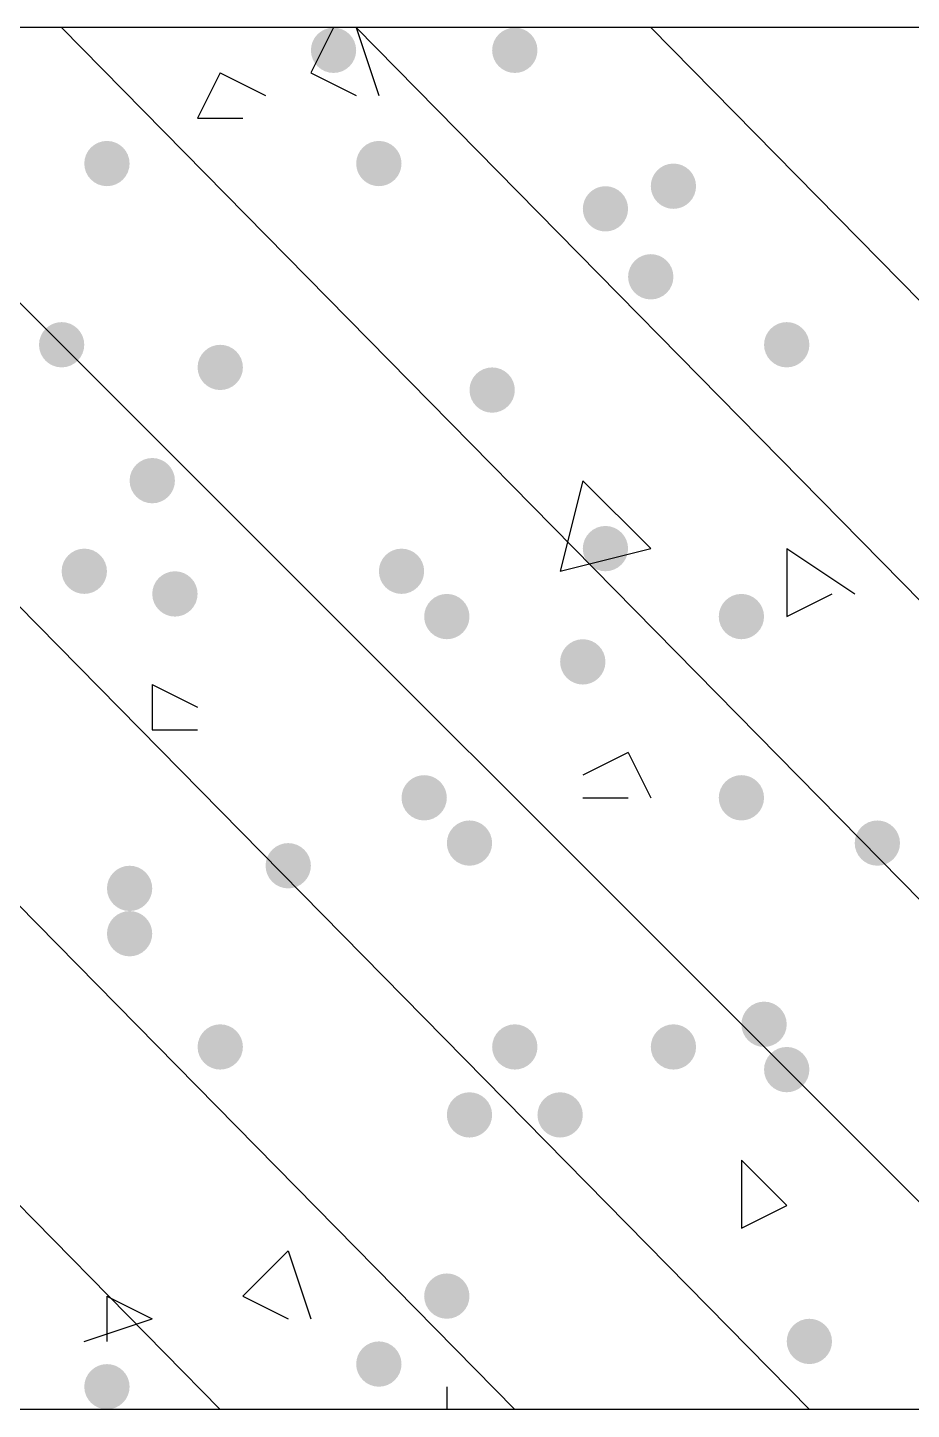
# Model space of a CAD drawing. Header units: inches. Extents: x 11 to 286, y 6 to 196.
# Drawn here: x 87.708 to 89.359, y 51.153 to 53.735 of the extents above; entities that cross this region are included whole.
import ezdxf

# ---------------------------------------------------------------- set-up
doc = ezdxf.new("R2010")
doc.units = ezdxf.units.IN
doc.header["$MEASUREMENT"] = 0
doc.layers.add('PDF_几何图形', color=7, linetype='Continuous')
doc.layers.add('PDF_实体填充', color=7, linetype='Continuous', true_color=0xffffff)

msp = doc.modelspace()

# ---------------------------------------------------------------- hatches: boundary and pattern name
at = {"layer": 'PDF_实体填充', "transparency": 33554559}
h = msp.add_hatch(color=7, dxfattribs=at)
edge = h.paths.add_edge_path(flags=0)
edge.add_spline(control_points=[(88.3214, 53.6928), (88.3214, 53.6695), (88.3024, 53.6504), (88.2791, 53.6504)], knot_values=[0, 0, 0, 0, 1, 1, 1, 1], degree=3, periodic=0)
edge.add_spline(control_points=[(88.2791, 53.6504), (88.2558, 53.6504), (88.2368, 53.6695), (88.2368, 53.6928)], knot_values=[0, 0, 0, 0, 1, 1, 1, 1], degree=3, periodic=0)
edge.add_line((88.2368, 53.6928), (88.2368, 53.6928))
edge.add_spline(control_points=[(88.2368, 53.6928), (88.2368, 53.7161), (88.2558, 53.7351), (88.2791, 53.7351)], knot_values=[0, 0, 0, 0, 1, 1, 1, 1], degree=3, periodic=0)
edge.add_spline(control_points=[(88.2791, 53.7351), (88.3024, 53.7351), (88.3214, 53.7161), (88.3214, 53.6928)], knot_values=[0, 0, 0, 0, 1, 1, 1, 1], degree=3, periodic=0)
edge.add_line((88.3214, 53.6928), (88.3214, 53.6928))
edge.add_line((88.3214, 53.6928), (88.3214, 53.6928))
h = msp.add_hatch(color=7, dxfattribs=at)
edge = h.paths.add_edge_path(flags=0)
edge.add_spline(control_points=[(88.6601, 53.6928), (88.6601, 53.6695), (88.6411, 53.6504), (88.6178, 53.6504)], knot_values=[0, 0, 0, 0, 1, 1, 1, 1], degree=3, periodic=0)
edge.add_spline(control_points=[(88.6178, 53.6504), (88.5945, 53.6504), (88.5754, 53.6695), (88.5754, 53.6928)], knot_values=[0, 0, 0, 0, 1, 1, 1, 1], degree=3, periodic=0)
edge.add_line((88.5754, 53.6928), (88.5754, 53.6928))
edge.add_spline(control_points=[(88.5754, 53.6928), (88.5754, 53.7161), (88.5945, 53.7351), (88.6178, 53.7351)], knot_values=[0, 0, 0, 0, 1, 1, 1, 1], degree=3, periodic=0)
edge.add_spline(control_points=[(88.6178, 53.7351), (88.6411, 53.7351), (88.6601, 53.7161), (88.6601, 53.6928)], knot_values=[0, 0, 0, 0, 1, 1, 1, 1], degree=3, periodic=0)
edge.add_line((88.6601, 53.6928), (88.6601, 53.6928))
edge.add_line((88.6601, 53.6928), (88.6601, 53.6928))
h = msp.add_hatch(color=7, dxfattribs=at)
edge = h.paths.add_edge_path(flags=0)
edge.add_spline(control_points=[(87.8981, 53.4811), (87.8981, 53.4578), (87.8791, 53.4388), (87.8558, 53.4388)], knot_values=[0, 0, 0, 0, 1, 1, 1, 1], degree=3, periodic=0)
edge.add_spline(control_points=[(87.8558, 53.4388), (87.8325, 53.4388), (87.8134, 53.4578), (87.8134, 53.4811)], knot_values=[0, 0, 0, 0, 1, 1, 1, 1], degree=3, periodic=0)
edge.add_line((87.8134, 53.4811), (87.8134, 53.4811))
edge.add_spline(control_points=[(87.8134, 53.4811), (87.8134, 53.5044), (87.8325, 53.5234), (87.8558, 53.5234)], knot_values=[0, 0, 0, 0, 1, 1, 1, 1], degree=3, periodic=0)
edge.add_spline(control_points=[(87.8558, 53.5234), (87.8791, 53.5234), (87.8981, 53.5044), (87.8981, 53.4811)], knot_values=[0, 0, 0, 0, 1, 1, 1, 1], degree=3, periodic=0)
edge.add_line((87.8981, 53.4811), (87.8981, 53.4811))
edge.add_line((87.8981, 53.4811), (87.8981, 53.4811))
h = msp.add_hatch(color=7, dxfattribs=at)
edge = h.paths.add_edge_path(flags=0)
edge.add_spline(control_points=[(88.4061, 53.4811), (88.4061, 53.4578), (88.3871, 53.4388), (88.3638, 53.4388)], knot_values=[0, 0, 0, 0, 1, 1, 1, 1], degree=3, periodic=0)
edge.add_spline(control_points=[(88.3638, 53.4388), (88.3405, 53.4388), (88.3214, 53.4578), (88.3214, 53.4811)], knot_values=[0, 0, 0, 0, 1, 1, 1, 1], degree=3, periodic=0)
edge.add_line((88.3214, 53.4811), (88.3214, 53.4811))
edge.add_spline(control_points=[(88.3214, 53.4811), (88.3214, 53.5044), (88.3405, 53.5234), (88.3638, 53.5234)], knot_values=[0, 0, 0, 0, 1, 1, 1, 1], degree=3, periodic=0)
edge.add_spline(control_points=[(88.3638, 53.5234), (88.3871, 53.5234), (88.4061, 53.5044), (88.4061, 53.4811)], knot_values=[0, 0, 0, 0, 1, 1, 1, 1], degree=3, periodic=0)
edge.add_line((88.4061, 53.4811), (88.4061, 53.4811))
edge.add_line((88.4061, 53.4811), (88.4061, 53.4811))
h = msp.add_hatch(color=7, dxfattribs=at)
edge = h.paths.add_edge_path(flags=0)
edge.add_spline(control_points=[(88.9564, 53.4388), (88.9564, 53.4155), (88.9374, 53.3964), (88.9141, 53.3964)], knot_values=[0, 0, 0, 0, 1, 1, 1, 1], degree=3, periodic=0)
edge.add_spline(control_points=[(88.9141, 53.3964), (88.8908, 53.3964), (88.8718, 53.4155), (88.8718, 53.4388)], knot_values=[0, 0, 0, 0, 1, 1, 1, 1], degree=3, periodic=0)
edge.add_line((88.8718, 53.4388), (88.8718, 53.4388))
edge.add_spline(control_points=[(88.8718, 53.4388), (88.8718, 53.4621), (88.8908, 53.4811), (88.9141, 53.4811)], knot_values=[0, 0, 0, 0, 1, 1, 1, 1], degree=3, periodic=0)
edge.add_spline(control_points=[(88.9141, 53.4811), (88.9374, 53.4811), (88.9564, 53.4621), (88.9564, 53.4388)], knot_values=[0, 0, 0, 0, 1, 1, 1, 1], degree=3, periodic=0)
edge.add_line((88.9564, 53.4388), (88.9564, 53.4388))
edge.add_line((88.9564, 53.4388), (88.9564, 53.4388))
h = msp.add_hatch(color=7, dxfattribs=at)
edge = h.paths.add_edge_path(flags=0)
edge.add_spline(control_points=[(88.8294, 53.3964), (88.8294, 53.3732), (88.8104, 53.3541), (88.7871, 53.3541)], knot_values=[0, 0, 0, 0, 1, 1, 1, 1], degree=3, periodic=0)
edge.add_spline(control_points=[(88.7871, 53.3541), (88.7638, 53.3541), (88.7448, 53.3732), (88.7448, 53.3964)], knot_values=[0, 0, 0, 0, 1, 1, 1, 1], degree=3, periodic=0)
edge.add_line((88.7448, 53.3964), (88.7448, 53.3964))
edge.add_spline(control_points=[(88.7448, 53.3964), (88.7448, 53.4197), (88.7638, 53.4388), (88.7871, 53.4388)], knot_values=[0, 0, 0, 0, 1, 1, 1, 1], degree=3, periodic=0)
edge.add_spline(control_points=[(88.7871, 53.4388), (88.8104, 53.4388), (88.8294, 53.4197), (88.8294, 53.3964)], knot_values=[0, 0, 0, 0, 1, 1, 1, 1], degree=3, periodic=0)
edge.add_line((88.8294, 53.3964), (88.8294, 53.3964))
edge.add_line((88.8294, 53.3964), (88.8294, 53.3964))
h = msp.add_hatch(color=7, dxfattribs=at)
edge = h.paths.add_edge_path(flags=0)
edge.add_spline(control_points=[(88.9141, 53.2694), (88.9141, 53.2462), (88.8951, 53.2271), (88.8718, 53.2271)], knot_values=[0, 0, 0, 0, 1, 1, 1, 1], degree=3, periodic=0)
edge.add_spline(control_points=[(88.8718, 53.2271), (88.8485, 53.2271), (88.8294, 53.2462), (88.8294, 53.2694)], knot_values=[0, 0, 0, 0, 1, 1, 1, 1], degree=3, periodic=0)
edge.add_line((88.8294, 53.2694), (88.8294, 53.2694))
edge.add_spline(control_points=[(88.8294, 53.2694), (88.8294, 53.2927), (88.8485, 53.3118), (88.8718, 53.3118)], knot_values=[0, 0, 0, 0, 1, 1, 1, 1], degree=3, periodic=0)
edge.add_spline(control_points=[(88.8718, 53.3118), (88.8951, 53.3118), (88.9141, 53.2927), (88.9141, 53.2694)], knot_values=[0, 0, 0, 0, 1, 1, 1, 1], degree=3, periodic=0)
edge.add_line((88.9141, 53.2694), (88.9141, 53.2694))
edge.add_line((88.9141, 53.2694), (88.9141, 53.2694))
h = msp.add_hatch(color=7, dxfattribs=at)
edge = h.paths.add_edge_path(flags=0)
edge.add_spline(control_points=[(87.8134, 53.1424), (87.8134, 53.1192), (87.7944, 53.1001), (87.7711, 53.1001)], knot_values=[0, 0, 0, 0, 1, 1, 1, 1], degree=3, periodic=0)
edge.add_spline(control_points=[(87.7711, 53.1001), (87.7478, 53.1001), (87.7288, 53.1192), (87.7288, 53.1424)], knot_values=[0, 0, 0, 0, 1, 1, 1, 1], degree=3, periodic=0)
edge.add_line((87.7288, 53.1424), (87.7288, 53.1424))
edge.add_spline(control_points=[(87.7288, 53.1424), (87.7288, 53.1657), (87.7478, 53.1848), (87.7711, 53.1848)], knot_values=[0, 0, 0, 0, 1, 1, 1, 1], degree=3, periodic=0)
edge.add_spline(control_points=[(87.7711, 53.1848), (87.7944, 53.1848), (87.8134, 53.1657), (87.8134, 53.1424)], knot_values=[0, 0, 0, 0, 1, 1, 1, 1], degree=3, periodic=0)
edge.add_line((87.8134, 53.1424), (87.8134, 53.1424))
edge.add_line((87.8134, 53.1424), (87.8134, 53.1424))
h = msp.add_hatch(color=7, dxfattribs=at)
edge = h.paths.add_edge_path(flags=0)
edge.add_spline(control_points=[(89.1681, 53.1424), (89.1681, 53.1192), (89.1491, 53.1001), (89.1258, 53.1001)], knot_values=[0, 0, 0, 0, 1, 1, 1, 1], degree=3, periodic=0)
edge.add_spline(control_points=[(89.1258, 53.1001), (89.1025, 53.1001), (89.0834, 53.1192), (89.0834, 53.1424)], knot_values=[0, 0, 0, 0, 1, 1, 1, 1], degree=3, periodic=0)
edge.add_line((89.0834, 53.1424), (89.0834, 53.1424))
edge.add_spline(control_points=[(89.0834, 53.1424), (89.0834, 53.1657), (89.1025, 53.1848), (89.1258, 53.1848)], knot_values=[0, 0, 0, 0, 1, 1, 1, 1], degree=3, periodic=0)
edge.add_spline(control_points=[(89.1258, 53.1848), (89.1491, 53.1848), (89.1681, 53.1657), (89.1681, 53.1424)], knot_values=[0, 0, 0, 0, 1, 1, 1, 1], degree=3, periodic=0)
edge.add_line((89.1681, 53.1424), (89.1681, 53.1424))
edge.add_line((89.1681, 53.1424), (89.1681, 53.1424))
h = msp.add_hatch(color=7, dxfattribs=at)
edge = h.paths.add_edge_path(flags=0)
edge.add_spline(control_points=[(88.1098, 53.1001), (88.1098, 53.0768), (88.0907, 53.0578), (88.0674, 53.0578)], knot_values=[0, 0, 0, 0, 1, 1, 1, 1], degree=3, periodic=0)
edge.add_spline(control_points=[(88.0674, 53.0578), (88.0442, 53.0578), (88.0251, 53.0768), (88.0251, 53.1001)], knot_values=[0, 0, 0, 0, 1, 1, 1, 1], degree=3, periodic=0)
edge.add_line((88.0251, 53.1001), (88.0251, 53.1001))
edge.add_spline(control_points=[(88.0251, 53.1001), (88.0251, 53.1234), (88.0442, 53.1424), (88.0674, 53.1424)], knot_values=[0, 0, 0, 0, 1, 1, 1, 1], degree=3, periodic=0)
edge.add_spline(control_points=[(88.0674, 53.1424), (88.0907, 53.1424), (88.1098, 53.1234), (88.1098, 53.1001)], knot_values=[0, 0, 0, 0, 1, 1, 1, 1], degree=3, periodic=0)
edge.add_line((88.1098, 53.1001), (88.1098, 53.1001))
edge.add_line((88.1098, 53.1001), (88.1098, 53.1001))
h = msp.add_hatch(color=7, dxfattribs=at)
edge = h.paths.add_edge_path(flags=0)
edge.add_spline(control_points=[(88.6178, 53.0578), (88.6178, 53.0345), (88.5987, 53.0154), (88.5754, 53.0154)], knot_values=[0, 0, 0, 0, 1, 1, 1, 1], degree=3, periodic=0)
edge.add_spline(control_points=[(88.5754, 53.0154), (88.5522, 53.0154), (88.5331, 53.0345), (88.5331, 53.0578)], knot_values=[0, 0, 0, 0, 1, 1, 1, 1], degree=3, periodic=0)
edge.add_line((88.5331, 53.0578), (88.5331, 53.0578))
edge.add_spline(control_points=[(88.5331, 53.0578), (88.5331, 53.0811), (88.5522, 53.1001), (88.5754, 53.1001)], knot_values=[0, 0, 0, 0, 1, 1, 1, 1], degree=3, periodic=0)
edge.add_spline(control_points=[(88.5754, 53.1001), (88.5987, 53.1001), (88.6178, 53.0811), (88.6178, 53.0578)], knot_values=[0, 0, 0, 0, 1, 1, 1, 1], degree=3, periodic=0)
edge.add_line((88.6178, 53.0578), (88.6178, 53.0578))
edge.add_line((88.6178, 53.0578), (88.6178, 53.0578))
h = msp.add_hatch(color=7, dxfattribs=at)
edge = h.paths.add_edge_path(flags=0)
edge.add_spline(control_points=[(87.9828, 52.8884), (87.9828, 52.8652), (87.9637, 52.8461), (87.9404, 52.8461)], knot_values=[0, 0, 0, 0, 1, 1, 1, 1], degree=3, periodic=0)
edge.add_spline(control_points=[(87.9404, 52.8461), (87.9172, 52.8461), (87.8981, 52.8652), (87.8981, 52.8884)], knot_values=[0, 0, 0, 0, 1, 1, 1, 1], degree=3, periodic=0)
edge.add_line((87.8981, 52.8884), (87.8981, 52.8884))
edge.add_spline(control_points=[(87.8981, 52.8884), (87.8981, 52.9117), (87.9172, 52.9308), (87.9404, 52.9308)], knot_values=[0, 0, 0, 0, 1, 1, 1, 1], degree=3, periodic=0)
edge.add_spline(control_points=[(87.9404, 52.9308), (87.9637, 52.9308), (87.9828, 52.9117), (87.9828, 52.8884)], knot_values=[0, 0, 0, 0, 1, 1, 1, 1], degree=3, periodic=0)
edge.add_line((87.9828, 52.8884), (87.9828, 52.8884))
edge.add_line((87.9828, 52.8884), (87.9828, 52.8884))
h = msp.add_hatch(color=7, dxfattribs=at)
edge = h.paths.add_edge_path(flags=0)
edge.add_spline(control_points=[(88.8294, 52.7614), (88.8294, 52.7382), (88.8104, 52.7191), (88.7871, 52.7191)], knot_values=[0, 0, 0, 0, 1, 1, 1, 1], degree=3, periodic=0)
edge.add_spline(control_points=[(88.7871, 52.7191), (88.7638, 52.7191), (88.7448, 52.7382), (88.7448, 52.7614)], knot_values=[0, 0, 0, 0, 1, 1, 1, 1], degree=3, periodic=0)
edge.add_line((88.7448, 52.7614), (88.7448, 52.7614))
edge.add_spline(control_points=[(88.7448, 52.7614), (88.7448, 52.7847), (88.7638, 52.8038), (88.7871, 52.8038)], knot_values=[0, 0, 0, 0, 1, 1, 1, 1], degree=3, periodic=0)
edge.add_spline(control_points=[(88.7871, 52.8038), (88.8104, 52.8038), (88.8294, 52.7847), (88.8294, 52.7614)], knot_values=[0, 0, 0, 0, 1, 1, 1, 1], degree=3, periodic=0)
edge.add_line((88.8294, 52.7614), (88.8294, 52.7614))
edge.add_line((88.8294, 52.7614), (88.8294, 52.7614))
h = msp.add_hatch(color=7, dxfattribs=at)
edge = h.paths.add_edge_path(flags=0)
edge.add_spline(control_points=[(87.8558, 52.7191), (87.8558, 52.6958), (87.8367, 52.6768), (87.8134, 52.6768)], knot_values=[0, 0, 0, 0, 1, 1, 1, 1], degree=3, periodic=0)
edge.add_spline(control_points=[(87.8134, 52.6768), (87.7902, 52.6768), (87.7711, 52.6958), (87.7711, 52.7191)], knot_values=[0, 0, 0, 0, 1, 1, 1, 1], degree=3, periodic=0)
edge.add_line((87.7711, 52.7191), (87.7711, 52.7191))
edge.add_spline(control_points=[(87.7711, 52.7191), (87.7711, 52.7424), (87.7902, 52.7614), (87.8134, 52.7614)], knot_values=[0, 0, 0, 0, 1, 1, 1, 1], degree=3, periodic=0)
edge.add_spline(control_points=[(87.8134, 52.7614), (87.8367, 52.7614), (87.8558, 52.7424), (87.8558, 52.7191)], knot_values=[0, 0, 0, 0, 1, 1, 1, 1], degree=3, periodic=0)
edge.add_line((87.8558, 52.7191), (87.8558, 52.7191))
edge.add_line((87.8558, 52.7191), (87.8558, 52.7191))
h = msp.add_hatch(color=7, dxfattribs=at)
edge = h.paths.add_edge_path(flags=0)
edge.add_spline(control_points=[(88.4484, 52.7191), (88.4484, 52.6958), (88.4294, 52.6768), (88.4061, 52.6768)], knot_values=[0, 0, 0, 0, 1, 1, 1, 1], degree=3, periodic=0)
edge.add_spline(control_points=[(88.4061, 52.6768), (88.3828, 52.6768), (88.3638, 52.6958), (88.3638, 52.7191)], knot_values=[0, 0, 0, 0, 1, 1, 1, 1], degree=3, periodic=0)
edge.add_line((88.3638, 52.7191), (88.3638, 52.7191))
edge.add_spline(control_points=[(88.3638, 52.7191), (88.3638, 52.7424), (88.3828, 52.7614), (88.4061, 52.7614)], knot_values=[0, 0, 0, 0, 1, 1, 1, 1], degree=3, periodic=0)
edge.add_spline(control_points=[(88.4061, 52.7614), (88.4294, 52.7614), (88.4484, 52.7424), (88.4484, 52.7191)], knot_values=[0, 0, 0, 0, 1, 1, 1, 1], degree=3, periodic=0)
edge.add_line((88.4484, 52.7191), (88.4484, 52.7191))
edge.add_line((88.4484, 52.7191), (88.4484, 52.7191))
h = msp.add_hatch(color=7, dxfattribs=at)
edge = h.paths.add_edge_path(flags=0)
edge.add_spline(control_points=[(88.0251, 52.6768), (88.0251, 52.6535), (88.0061, 52.6344), (87.9828, 52.6344)], knot_values=[0, 0, 0, 0, 1, 1, 1, 1], degree=3, periodic=0)
edge.add_spline(control_points=[(87.9828, 52.6344), (87.9595, 52.6344), (87.9404, 52.6535), (87.9404, 52.6768)], knot_values=[0, 0, 0, 0, 1, 1, 1, 1], degree=3, periodic=0)
edge.add_line((87.9404, 52.6768), (87.9404, 52.6768))
edge.add_spline(control_points=[(87.9404, 52.6768), (87.9404, 52.7001), (87.9595, 52.7191), (87.9828, 52.7191)], knot_values=[0, 0, 0, 0, 1, 1, 1, 1], degree=3, periodic=0)
edge.add_spline(control_points=[(87.9828, 52.7191), (88.0061, 52.7191), (88.0251, 52.7001), (88.0251, 52.6768)], knot_values=[0, 0, 0, 0, 1, 1, 1, 1], degree=3, periodic=0)
edge.add_line((88.0251, 52.6768), (88.0251, 52.6768))
edge.add_line((88.0251, 52.6768), (88.0251, 52.6768))
h = msp.add_hatch(color=7, dxfattribs=at)
edge = h.paths.add_edge_path(flags=0)
edge.add_spline(control_points=[(88.5331, 52.6344), (88.5331, 52.6112), (88.5141, 52.5921), (88.4908, 52.5921)], knot_values=[0, 0, 0, 0, 1, 1, 1, 1], degree=3, periodic=0)
edge.add_spline(control_points=[(88.4908, 52.5921), (88.4675, 52.5921), (88.4484, 52.6112), (88.4484, 52.6344)], knot_values=[0, 0, 0, 0, 1, 1, 1, 1], degree=3, periodic=0)
edge.add_line((88.4484, 52.6344), (88.4484, 52.6344))
edge.add_spline(control_points=[(88.4484, 52.6344), (88.4484, 52.6577), (88.4675, 52.6768), (88.4908, 52.6768)], knot_values=[0, 0, 0, 0, 1, 1, 1, 1], degree=3, periodic=0)
edge.add_spline(control_points=[(88.4908, 52.6768), (88.5141, 52.6768), (88.5331, 52.6577), (88.5331, 52.6344)], knot_values=[0, 0, 0, 0, 1, 1, 1, 1], degree=3, periodic=0)
edge.add_line((88.5331, 52.6344), (88.5331, 52.6344))
edge.add_line((88.5331, 52.6344), (88.5331, 52.6344))
h = msp.add_hatch(color=7, dxfattribs=at)
edge = h.paths.add_edge_path(flags=0)
edge.add_spline(control_points=[(89.0834, 52.6344), (89.0834, 52.6112), (89.0644, 52.5921), (89.0411, 52.5921)], knot_values=[0, 0, 0, 0, 1, 1, 1, 1], degree=3, periodic=0)
edge.add_spline(control_points=[(89.0411, 52.5921), (89.0178, 52.5921), (88.9988, 52.6112), (88.9988, 52.6344)], knot_values=[0, 0, 0, 0, 1, 1, 1, 1], degree=3, periodic=0)
edge.add_line((88.9988, 52.6344), (88.9988, 52.6344))
edge.add_spline(control_points=[(88.9988, 52.6344), (88.9988, 52.6577), (89.0178, 52.6768), (89.0411, 52.6768)], knot_values=[0, 0, 0, 0, 1, 1, 1, 1], degree=3, periodic=0)
edge.add_spline(control_points=[(89.0411, 52.6768), (89.0644, 52.6768), (89.0834, 52.6577), (89.0834, 52.6344)], knot_values=[0, 0, 0, 0, 1, 1, 1, 1], degree=3, periodic=0)
edge.add_line((89.0834, 52.6344), (89.0834, 52.6344))
edge.add_line((89.0834, 52.6344), (89.0834, 52.6344))
h = msp.add_hatch(color=7, dxfattribs=at)
edge = h.paths.add_edge_path(flags=0)
edge.add_spline(control_points=[(88.7871, 52.5498), (88.7871, 52.5265), (88.7681, 52.5074), (88.7448, 52.5074)], knot_values=[0, 0, 0, 0, 1, 1, 1, 1], degree=3, periodic=0)
edge.add_spline(control_points=[(88.7448, 52.5074), (88.7215, 52.5074), (88.7024, 52.5265), (88.7024, 52.5498)], knot_values=[0, 0, 0, 0, 1, 1, 1, 1], degree=3, periodic=0)
edge.add_line((88.7024, 52.5498), (88.7024, 52.5498))
edge.add_spline(control_points=[(88.7024, 52.5498), (88.7024, 52.5731), (88.7215, 52.5921), (88.7448, 52.5921)], knot_values=[0, 0, 0, 0, 1, 1, 1, 1], degree=3, periodic=0)
edge.add_spline(control_points=[(88.7448, 52.5921), (88.7681, 52.5921), (88.7871, 52.5731), (88.7871, 52.5498)], knot_values=[0, 0, 0, 0, 1, 1, 1, 1], degree=3, periodic=0)
edge.add_line((88.7871, 52.5498), (88.7871, 52.5498))
edge.add_line((88.7871, 52.5498), (88.7871, 52.5498))
h = msp.add_hatch(color=7, dxfattribs=at)
edge = h.paths.add_edge_path(flags=0)
edge.add_spline(control_points=[(88.4908, 52.2958), (88.4908, 52.2725), (88.4717, 52.2534), (88.4484, 52.2534)], knot_values=[0, 0, 0, 0, 1, 1, 1, 1], degree=3, periodic=0)
edge.add_spline(control_points=[(88.4484, 52.2534), (88.4252, 52.2534), (88.4061, 52.2725), (88.4061, 52.2958)], knot_values=[0, 0, 0, 0, 1, 1, 1, 1], degree=3, periodic=0)
edge.add_line((88.4061, 52.2958), (88.4061, 52.2958))
edge.add_spline(control_points=[(88.4061, 52.2958), (88.4061, 52.3191), (88.4252, 52.3381), (88.4484, 52.3381)], knot_values=[0, 0, 0, 0, 1, 1, 1, 1], degree=3, periodic=0)
edge.add_spline(control_points=[(88.4484, 52.3381), (88.4717, 52.3381), (88.4908, 52.3191), (88.4908, 52.2958)], knot_values=[0, 0, 0, 0, 1, 1, 1, 1], degree=3, periodic=0)
edge.add_line((88.4908, 52.2958), (88.4908, 52.2958))
edge.add_line((88.4908, 52.2958), (88.4908, 52.2958))
h = msp.add_hatch(color=7, dxfattribs=at)
edge = h.paths.add_edge_path(flags=0)
edge.add_spline(control_points=[(89.0834, 52.2958), (89.0834, 52.2725), (89.0644, 52.2534), (89.0411, 52.2534)], knot_values=[0, 0, 0, 0, 1, 1, 1, 1], degree=3, periodic=0)
edge.add_spline(control_points=[(89.0411, 52.2534), (89.0178, 52.2534), (88.9988, 52.2725), (88.9988, 52.2958)], knot_values=[0, 0, 0, 0, 1, 1, 1, 1], degree=3, periodic=0)
edge.add_line((88.9988, 52.2958), (88.9988, 52.2958))
edge.add_spline(control_points=[(88.9988, 52.2958), (88.9988, 52.3191), (89.0178, 52.3381), (89.0411, 52.3381)], knot_values=[0, 0, 0, 0, 1, 1, 1, 1], degree=3, periodic=0)
edge.add_spline(control_points=[(89.0411, 52.3381), (89.0644, 52.3381), (89.0834, 52.3191), (89.0834, 52.2958)], knot_values=[0, 0, 0, 0, 1, 1, 1, 1], degree=3, periodic=0)
edge.add_line((89.0834, 52.2958), (89.0834, 52.2958))
edge.add_line((89.0834, 52.2958), (89.0834, 52.2958))
h = msp.add_hatch(color=7, dxfattribs=at)
edge = h.paths.add_edge_path(flags=0)
edge.add_spline(control_points=[(88.5754, 52.2111), (88.5754, 52.1878), (88.5564, 52.1688), (88.5331, 52.1688)], knot_values=[0, 0, 0, 0, 1, 1, 1, 1], degree=3, periodic=0)
edge.add_spline(control_points=[(88.5331, 52.1688), (88.5098, 52.1688), (88.4908, 52.1878), (88.4908, 52.2111)], knot_values=[0, 0, 0, 0, 1, 1, 1, 1], degree=3, periodic=0)
edge.add_line((88.4908, 52.2111), (88.4908, 52.2111))
edge.add_spline(control_points=[(88.4908, 52.2111), (88.4908, 52.2344), (88.5098, 52.2534), (88.5331, 52.2534)], knot_values=[0, 0, 0, 0, 1, 1, 1, 1], degree=3, periodic=0)
edge.add_spline(control_points=[(88.5331, 52.2534), (88.5564, 52.2534), (88.5754, 52.2344), (88.5754, 52.2111)], knot_values=[0, 0, 0, 0, 1, 1, 1, 1], degree=3, periodic=0)
edge.add_line((88.5754, 52.2111), (88.5754, 52.2111))
edge.add_line((88.5754, 52.2111), (88.5754, 52.2111))
h = msp.add_hatch(color=7, dxfattribs=at)
edge = h.paths.add_edge_path(flags=0)
edge.add_spline(control_points=[(89.3374, 52.2111), (89.3374, 52.1878), (89.3184, 52.1688), (89.2951, 52.1688)], knot_values=[0, 0, 0, 0, 1, 1, 1, 1], degree=3, periodic=0)
edge.add_spline(control_points=[(89.2951, 52.1688), (89.2718, 52.1688), (89.2528, 52.1878), (89.2528, 52.2111)], knot_values=[0, 0, 0, 0, 1, 1, 1, 1], degree=3, periodic=0)
edge.add_line((89.2528, 52.2111), (89.2528, 52.2111))
edge.add_spline(control_points=[(89.2528, 52.2111), (89.2528, 52.2344), (89.2718, 52.2534), (89.2951, 52.2534)], knot_values=[0, 0, 0, 0, 1, 1, 1, 1], degree=3, periodic=0)
edge.add_spline(control_points=[(89.2951, 52.2534), (89.3184, 52.2534), (89.3374, 52.2344), (89.3374, 52.2111)], knot_values=[0, 0, 0, 0, 1, 1, 1, 1], degree=3, periodic=0)
edge.add_line((89.3374, 52.2111), (89.3374, 52.2111))
edge.add_line((89.3374, 52.2111), (89.3374, 52.2111))
h = msp.add_hatch(color=7, dxfattribs=at)
edge = h.paths.add_edge_path(flags=0)
edge.add_spline(control_points=[(88.2368, 52.1688), (88.2368, 52.1455), (88.2177, 52.1264), (88.1944, 52.1264)], knot_values=[0, 0, 0, 0, 1, 1, 1, 1], degree=3, periodic=0)
edge.add_spline(control_points=[(88.1944, 52.1264), (88.1712, 52.1264), (88.1521, 52.1455), (88.1521, 52.1688)], knot_values=[0, 0, 0, 0, 1, 1, 1, 1], degree=3, periodic=0)
edge.add_line((88.1521, 52.1688), (88.1521, 52.1688))
edge.add_spline(control_points=[(88.1521, 52.1688), (88.1521, 52.1921), (88.1712, 52.2111), (88.1944, 52.2111)], knot_values=[0, 0, 0, 0, 1, 1, 1, 1], degree=3, periodic=0)
edge.add_spline(control_points=[(88.1944, 52.2111), (88.2177, 52.2111), (88.2368, 52.1921), (88.2368, 52.1688)], knot_values=[0, 0, 0, 0, 1, 1, 1, 1], degree=3, periodic=0)
edge.add_line((88.2368, 52.1688), (88.2368, 52.1688))
edge.add_line((88.2368, 52.1688), (88.2368, 52.1688))
h = msp.add_hatch(color=7, dxfattribs=at)
edge = h.paths.add_edge_path(flags=0)
edge.add_spline(control_points=[(87.9404, 52.1264), (87.9404, 52.1032), (87.9214, 52.0841), (87.8981, 52.0841)], knot_values=[0, 0, 0, 0, 1, 1, 1, 1], degree=3, periodic=0)
edge.add_spline(control_points=[(87.8981, 52.0841), (87.8748, 52.0841), (87.8558, 52.1032), (87.8558, 52.1264)], knot_values=[0, 0, 0, 0, 1, 1, 1, 1], degree=3, periodic=0)
edge.add_line((87.8558, 52.1264), (87.8558, 52.1264))
edge.add_spline(control_points=[(87.8558, 52.1264), (87.8558, 52.1497), (87.8748, 52.1688), (87.8981, 52.1688)], knot_values=[0, 0, 0, 0, 1, 1, 1, 1], degree=3, periodic=0)
edge.add_spline(control_points=[(87.8981, 52.1688), (87.9214, 52.1688), (87.9404, 52.1497), (87.9404, 52.1264)], knot_values=[0, 0, 0, 0, 1, 1, 1, 1], degree=3, periodic=0)
edge.add_line((87.9404, 52.1264), (87.9404, 52.1264))
edge.add_line((87.9404, 52.1264), (87.9404, 52.1264))
h = msp.add_hatch(color=7, dxfattribs=at)
edge = h.paths.add_edge_path(flags=0)
edge.add_spline(control_points=[(87.9404, 52.0418), (87.9404, 52.0185), (87.9214, 51.9994), (87.8981, 51.9994)], knot_values=[0, 0, 0, 0, 1, 1, 1, 1], degree=3, periodic=0)
edge.add_spline(control_points=[(87.8981, 51.9994), (87.8748, 51.9994), (87.8558, 52.0185), (87.8558, 52.0418)], knot_values=[0, 0, 0, 0, 1, 1, 1, 1], degree=3, periodic=0)
edge.add_line((87.8558, 52.0418), (87.8558, 52.0418))
edge.add_spline(control_points=[(87.8558, 52.0418), (87.8558, 52.0651), (87.8748, 52.0841), (87.8981, 52.0841)], knot_values=[0, 0, 0, 0, 1, 1, 1, 1], degree=3, periodic=0)
edge.add_spline(control_points=[(87.8981, 52.0841), (87.9214, 52.0841), (87.9404, 52.0651), (87.9404, 52.0418)], knot_values=[0, 0, 0, 0, 1, 1, 1, 1], degree=3, periodic=0)
edge.add_line((87.9404, 52.0418), (87.9404, 52.0418))
edge.add_line((87.9404, 52.0418), (87.9404, 52.0418))
h = msp.add_hatch(color=7, dxfattribs=at)
edge = h.paths.add_edge_path(flags=0)
edge.add_spline(control_points=[(89.1258, 51.8724), (89.1258, 51.8492), (89.1067, 51.8301), (89.0834, 51.8301)], knot_values=[0, 0, 0, 0, 1, 1, 1, 1], degree=3, periodic=0)
edge.add_spline(control_points=[(89.0834, 51.8301), (89.0602, 51.8301), (89.0411, 51.8492), (89.0411, 51.8724)], knot_values=[0, 0, 0, 0, 1, 1, 1, 1], degree=3, periodic=0)
edge.add_line((89.0411, 51.8724), (89.0411, 51.8724))
edge.add_spline(control_points=[(89.0411, 51.8724), (89.0411, 51.8957), (89.0602, 51.9148), (89.0834, 51.9148)], knot_values=[0, 0, 0, 0, 1, 1, 1, 1], degree=3, periodic=0)
edge.add_spline(control_points=[(89.0834, 51.9148), (89.1067, 51.9148), (89.1258, 51.8957), (89.1258, 51.8724)], knot_values=[0, 0, 0, 0, 1, 1, 1, 1], degree=3, periodic=0)
edge.add_line((89.1258, 51.8724), (89.1258, 51.8724))
edge.add_line((89.1258, 51.8724), (89.1258, 51.8724))
h = msp.add_hatch(color=7, dxfattribs=at)
edge = h.paths.add_edge_path(flags=0)
edge.add_spline(control_points=[(88.1098, 51.8301), (88.1098, 51.8068), (88.0907, 51.7878), (88.0674, 51.7878)], knot_values=[0, 0, 0, 0, 1, 1, 1, 1], degree=3, periodic=0)
edge.add_spline(control_points=[(88.0674, 51.7878), (88.0442, 51.7878), (88.0251, 51.8068), (88.0251, 51.8301)], knot_values=[0, 0, 0, 0, 1, 1, 1, 1], degree=3, periodic=0)
edge.add_line((88.0251, 51.8301), (88.0251, 51.8301))
edge.add_spline(control_points=[(88.0251, 51.8301), (88.0251, 51.8534), (88.0442, 51.8724), (88.0674, 51.8724)], knot_values=[0, 0, 0, 0, 1, 1, 1, 1], degree=3, periodic=0)
edge.add_spline(control_points=[(88.0674, 51.8724), (88.0907, 51.8724), (88.1098, 51.8534), (88.1098, 51.8301)], knot_values=[0, 0, 0, 0, 1, 1, 1, 1], degree=3, periodic=0)
edge.add_line((88.1098, 51.8301), (88.1098, 51.8301))
edge.add_line((88.1098, 51.8301), (88.1098, 51.8301))
h = msp.add_hatch(color=7, dxfattribs=at)
edge = h.paths.add_edge_path(flags=0)
edge.add_spline(control_points=[(88.6601, 51.8301), (88.6601, 51.8068), (88.6411, 51.7878), (88.6178, 51.7878)], knot_values=[0, 0, 0, 0, 1, 1, 1, 1], degree=3, periodic=0)
edge.add_spline(control_points=[(88.6178, 51.7878), (88.5945, 51.7878), (88.5754, 51.8068), (88.5754, 51.8301)], knot_values=[0, 0, 0, 0, 1, 1, 1, 1], degree=3, periodic=0)
edge.add_line((88.5754, 51.8301), (88.5754, 51.8301))
edge.add_spline(control_points=[(88.5754, 51.8301), (88.5754, 51.8534), (88.5945, 51.8724), (88.6178, 51.8724)], knot_values=[0, 0, 0, 0, 1, 1, 1, 1], degree=3, periodic=0)
edge.add_spline(control_points=[(88.6178, 51.8724), (88.6411, 51.8724), (88.6601, 51.8534), (88.6601, 51.8301)], knot_values=[0, 0, 0, 0, 1, 1, 1, 1], degree=3, periodic=0)
edge.add_line((88.6601, 51.8301), (88.6601, 51.8301))
edge.add_line((88.6601, 51.8301), (88.6601, 51.8301))
h = msp.add_hatch(color=7, dxfattribs=at)
edge = h.paths.add_edge_path(flags=0)
edge.add_spline(control_points=[(88.9564, 51.8301), (88.9564, 51.8068), (88.9374, 51.7878), (88.9141, 51.7878)], knot_values=[0, 0, 0, 0, 1, 1, 1, 1], degree=3, periodic=0)
edge.add_spline(control_points=[(88.9141, 51.7878), (88.8908, 51.7878), (88.8718, 51.8068), (88.8718, 51.8301)], knot_values=[0, 0, 0, 0, 1, 1, 1, 1], degree=3, periodic=0)
edge.add_line((88.8718, 51.8301), (88.8718, 51.8301))
edge.add_spline(control_points=[(88.8718, 51.8301), (88.8718, 51.8534), (88.8908, 51.8724), (88.9141, 51.8724)], knot_values=[0, 0, 0, 0, 1, 1, 1, 1], degree=3, periodic=0)
edge.add_spline(control_points=[(88.9141, 51.8724), (88.9374, 51.8724), (88.9564, 51.8534), (88.9564, 51.8301)], knot_values=[0, 0, 0, 0, 1, 1, 1, 1], degree=3, periodic=0)
edge.add_line((88.9564, 51.8301), (88.9564, 51.8301))
edge.add_line((88.9564, 51.8301), (88.9564, 51.8301))
h = msp.add_hatch(color=7, dxfattribs=at)
edge = h.paths.add_edge_path(flags=0)
edge.add_spline(control_points=[(89.1681, 51.7878), (89.1681, 51.7645), (89.1491, 51.7454), (89.1258, 51.7454)], knot_values=[0, 0, 0, 0, 1, 1, 1, 1], degree=3, periodic=0)
edge.add_spline(control_points=[(89.1258, 51.7454), (89.1025, 51.7454), (89.0834, 51.7645), (89.0834, 51.7878)], knot_values=[0, 0, 0, 0, 1, 1, 1, 1], degree=3, periodic=0)
edge.add_line((89.0834, 51.7878), (89.0834, 51.7878))
edge.add_spline(control_points=[(89.0834, 51.7878), (89.0834, 51.8111), (89.1025, 51.8301), (89.1258, 51.8301)], knot_values=[0, 0, 0, 0, 1, 1, 1, 1], degree=3, periodic=0)
edge.add_spline(control_points=[(89.1258, 51.8301), (89.1491, 51.8301), (89.1681, 51.8111), (89.1681, 51.7878)], knot_values=[0, 0, 0, 0, 1, 1, 1, 1], degree=3, periodic=0)
edge.add_line((89.1681, 51.7878), (89.1681, 51.7878))
edge.add_line((89.1681, 51.7878), (89.1681, 51.7878))
h = msp.add_hatch(color=7, dxfattribs=at)
edge = h.paths.add_edge_path(flags=0)
edge.add_spline(control_points=[(88.5754, 51.7031), (88.5754, 51.6798), (88.5564, 51.6608), (88.5331, 51.6608)], knot_values=[0, 0, 0, 0, 1, 1, 1, 1], degree=3, periodic=0)
edge.add_spline(control_points=[(88.5331, 51.6608), (88.5098, 51.6608), (88.4908, 51.6798), (88.4908, 51.7031)], knot_values=[0, 0, 0, 0, 1, 1, 1, 1], degree=3, periodic=0)
edge.add_line((88.4908, 51.7031), (88.4908, 51.7031))
edge.add_spline(control_points=[(88.4908, 51.7031), (88.4908, 51.7264), (88.5098, 51.7454), (88.5331, 51.7454)], knot_values=[0, 0, 0, 0, 1, 1, 1, 1], degree=3, periodic=0)
edge.add_spline(control_points=[(88.5331, 51.7454), (88.5564, 51.7454), (88.5754, 51.7264), (88.5754, 51.7031)], knot_values=[0, 0, 0, 0, 1, 1, 1, 1], degree=3, periodic=0)
edge.add_line((88.5754, 51.7031), (88.5754, 51.7031))
edge.add_line((88.5754, 51.7031), (88.5754, 51.7031))
h = msp.add_hatch(color=7, dxfattribs=at)
edge = h.paths.add_edge_path(flags=0)
edge.add_spline(control_points=[(88.7448, 51.7031), (88.7448, 51.6798), (88.7257, 51.6608), (88.7024, 51.6608)], knot_values=[0, 0, 0, 0, 1, 1, 1, 1], degree=3, periodic=0)
edge.add_spline(control_points=[(88.7024, 51.6608), (88.6792, 51.6608), (88.6601, 51.6798), (88.6601, 51.7031)], knot_values=[0, 0, 0, 0, 1, 1, 1, 1], degree=3, periodic=0)
edge.add_line((88.6601, 51.7031), (88.6601, 51.7031))
edge.add_spline(control_points=[(88.6601, 51.7031), (88.6601, 51.7264), (88.6792, 51.7454), (88.7024, 51.7454)], knot_values=[0, 0, 0, 0, 1, 1, 1, 1], degree=3, periodic=0)
edge.add_spline(control_points=[(88.7024, 51.7454), (88.7257, 51.7454), (88.7448, 51.7264), (88.7448, 51.7031)], knot_values=[0, 0, 0, 0, 1, 1, 1, 1], degree=3, periodic=0)
edge.add_line((88.7448, 51.7031), (88.7448, 51.7031))
edge.add_line((88.7448, 51.7031), (88.7448, 51.7031))
h = msp.add_hatch(color=7, dxfattribs=at)
edge = h.paths.add_edge_path(flags=0)
edge.add_spline(control_points=[(88.5331, 51.3644), (88.5331, 51.3412), (88.5141, 51.3221), (88.4908, 51.3221)], knot_values=[0, 0, 0, 0, 1, 1, 1, 1], degree=3, periodic=0)
edge.add_spline(control_points=[(88.4908, 51.3221), (88.4675, 51.3221), (88.4484, 51.3412), (88.4484, 51.3644)], knot_values=[0, 0, 0, 0, 1, 1, 1, 1], degree=3, periodic=0)
edge.add_line((88.4484, 51.3644), (88.4484, 51.3644))
edge.add_spline(control_points=[(88.4484, 51.3644), (88.4484, 51.3877), (88.4675, 51.4068), (88.4908, 51.4068)], knot_values=[0, 0, 0, 0, 1, 1, 1, 1], degree=3, periodic=0)
edge.add_spline(control_points=[(88.4908, 51.4068), (88.5141, 51.4068), (88.5331, 51.3877), (88.5331, 51.3644)], knot_values=[0, 0, 0, 0, 1, 1, 1, 1], degree=3, periodic=0)
edge.add_line((88.5331, 51.3644), (88.5331, 51.3644))
edge.add_line((88.5331, 51.3644), (88.5331, 51.3644))
h = msp.add_hatch(color=7, dxfattribs=at)
edge = h.paths.add_edge_path(flags=0)
edge.add_spline(control_points=[(89.2104, 51.2798), (89.2104, 51.2565), (89.1914, 51.2374), (89.1681, 51.2374)], knot_values=[0, 0, 0, 0, 1, 1, 1, 1], degree=3, periodic=0)
edge.add_spline(control_points=[(89.1681, 51.2374), (89.1448, 51.2374), (89.1258, 51.2565), (89.1258, 51.2798)], knot_values=[0, 0, 0, 0, 1, 1, 1, 1], degree=3, periodic=0)
edge.add_line((89.1258, 51.2798), (89.1258, 51.2798))
edge.add_spline(control_points=[(89.1258, 51.2798), (89.1258, 51.3031), (89.1448, 51.3221), (89.1681, 51.3221)], knot_values=[0, 0, 0, 0, 1, 1, 1, 1], degree=3, periodic=0)
edge.add_spline(control_points=[(89.1681, 51.3221), (89.1914, 51.3221), (89.2104, 51.3031), (89.2104, 51.2798)], knot_values=[0, 0, 0, 0, 1, 1, 1, 1], degree=3, periodic=0)
edge.add_line((89.2104, 51.2798), (89.2104, 51.2798))
edge.add_line((89.2104, 51.2798), (89.2104, 51.2798))
h = msp.add_hatch(color=7, dxfattribs=at)
edge = h.paths.add_edge_path(flags=0)
edge.add_spline(control_points=[(88.4061, 51.2374), (88.4061, 51.2142), (88.3871, 51.1951), (88.3638, 51.1951)], knot_values=[0, 0, 0, 0, 1, 1, 1, 1], degree=3, periodic=0)
edge.add_spline(control_points=[(88.3638, 51.1951), (88.3405, 51.1951), (88.3214, 51.2142), (88.3214, 51.2374)], knot_values=[0, 0, 0, 0, 1, 1, 1, 1], degree=3, periodic=0)
edge.add_line((88.3214, 51.2374), (88.3214, 51.2374))
edge.add_spline(control_points=[(88.3214, 51.2374), (88.3214, 51.2607), (88.3405, 51.2798), (88.3638, 51.2798)], knot_values=[0, 0, 0, 0, 1, 1, 1, 1], degree=3, periodic=0)
edge.add_spline(control_points=[(88.3638, 51.2798), (88.3871, 51.2798), (88.4061, 51.2607), (88.4061, 51.2374)], knot_values=[0, 0, 0, 0, 1, 1, 1, 1], degree=3, periodic=0)
edge.add_line((88.4061, 51.2374), (88.4061, 51.2374))
edge.add_line((88.4061, 51.2374), (88.4061, 51.2374))
h = msp.add_hatch(color=7, dxfattribs=at)
edge = h.paths.add_edge_path(flags=0)
edge.add_spline(control_points=[(87.8981, 51.1951), (87.8981, 51.1718), (87.8791, 51.1528), (87.8558, 51.1528)], knot_values=[0, 0, 0, 0, 1, 1, 1, 1], degree=3, periodic=0)
edge.add_spline(control_points=[(87.8558, 51.1528), (87.8325, 51.1528), (87.8134, 51.1718), (87.8134, 51.1951)], knot_values=[0, 0, 0, 0, 1, 1, 1, 1], degree=3, periodic=0)
edge.add_line((87.8134, 51.1951), (87.8134, 51.1951))
edge.add_spline(control_points=[(87.8134, 51.1951), (87.8134, 51.2184), (87.8325, 51.2374), (87.8558, 51.2374)], knot_values=[0, 0, 0, 0, 1, 1, 1, 1], degree=3, periodic=0)
edge.add_spline(control_points=[(87.8558, 51.2374), (87.8791, 51.2374), (87.8981, 51.2184), (87.8981, 51.1951)], knot_values=[0, 0, 0, 0, 1, 1, 1, 1], degree=3, periodic=0)
edge.add_line((87.8981, 51.1951), (87.8981, 51.1951))
edge.add_line((87.8981, 51.1951), (87.8981, 51.1951))

# ---------------------------------------------------------------- linework, layer by layer
at = {"layer": 'PDF_几何图形'}
for p, q in [((174.3851, 53.7351), (84.6384, 53.7351)), ((85.5274, 53.7351), (88.0674, 51.1528)), ((86.0778, 53.7351), (88.6178, 51.1528)), ((86.6281, 53.7351), (89.1681, 51.1528)), ((87.1784, 53.7351), (89.7608, 51.1528)), ((87.7711, 53.7351), (90.3111, 51.1528)), ((88.2791, 53.7351), (88.2368, 53.6504)), ((88.3214, 53.7351), (90.8614, 51.1528)), ((88.3214, 53.7351), (88.3638, 53.6081)), ((88.8718, 53.7351), (91.4118, 51.1528)), ((88.0674, 53.6504), (88.0251, 53.5658)), ((88.0674, 53.6504), (88.1521, 53.6081)), ((88.2368, 53.6504), (88.3214, 53.6081)), ((88.0251, 53.5658), (88.1098, 53.5658)), ((88.7448, 52.8884), (88.7024, 52.7191)), ((88.7448, 52.8884), (88.8718, 52.7614)), ((88.7024, 52.7191), (88.8718, 52.7614)), ((89.1258, 52.7614), (89.2528, 52.6768)), ((89.1258, 52.7614), (89.1258, 52.6344)), ((89.1258, 52.6344), (89.2104, 52.6768)), ((87.9404, 52.5074), (88.0251, 52.4651)), ((87.9404, 52.5074), (87.9404, 52.4228)), ((87.9404, 52.4228), (88.0251, 52.4228)), ((88.8294, 52.3804), (88.7448, 52.3381)), ((88.8294, 52.3804), (88.8718, 52.2958)), ((88.7448, 52.2958), (88.8294, 52.2958)), ((89.0411, 51.6184), (89.1258, 51.5338)), ((89.0411, 51.6184), (89.0411, 51.4914)), ((89.0411, 51.4914), (89.1258, 51.5338)), ((88.1944, 51.4491), (88.1098, 51.3644)), ((88.1944, 51.4491), (88.2368, 51.3221)), ((87.8558, 51.3644), (87.9404, 51.3221)), ((87.8558, 51.3644), (87.8558, 51.2798)), ((88.1098, 51.3644), (88.1944, 51.3221)), ((87.8134, 51.2798), (87.9404, 51.3221)), ((88.4908, 51.1951), (88.4908, 51.1528)), ((88.4908, 51.1951), (88.4908, 51.1528)), ((176.9251, 51.1528), (70.4568, 51.1528))]:
    msp.add_line(p, q, dxfattribs=at)

doc.saveas('drawing.dxf')
